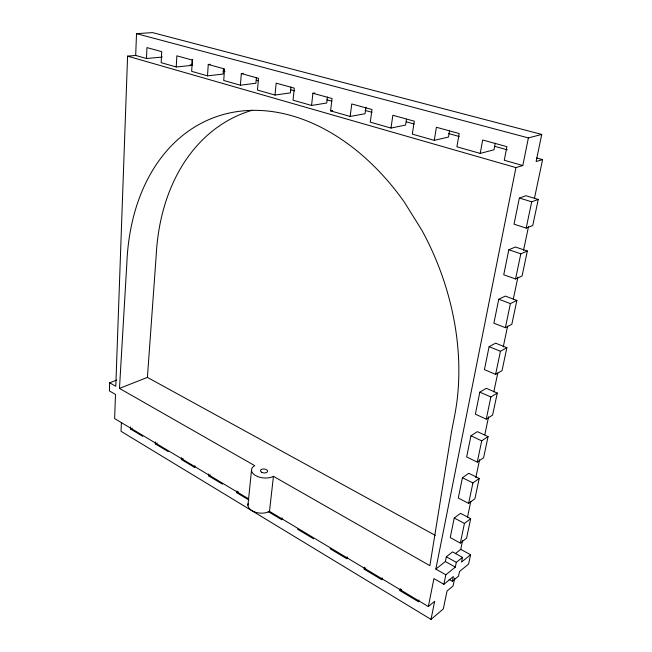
<?xml version="1.0" encoding="UTF-8"?>
<svg xmlns="http://www.w3.org/2000/svg" width="652" height="652" viewBox="0 0 652 652"><rect width="100%" height="100%" fill="white"/><g stroke="black" fill="none" stroke-linecap="round" stroke-linejoin="round"><path stroke-width="0.98" d="M116.79 380.067L109.683 382.805L109.414 390.939L115.494 394.452L114.63 418.568L248.567 498.821M162.307 57.05L146.472 58.509L135.681 55.436L127.58 56.145L115.787 386.294L109.683 382.805M119.479 388.396L126.822 263.71A219.17 156.187 68.4 0 1 229.17 113.065A219.17 156.187 68.4 0 1 404.501 202.364L421.771 230.099A219.17 156.187 68.4 0 1 454.705 415.3L451.534 431.64L429.888 565.683L273.441 476.327A12.592 6.911 6.1 0 1 255.657 475.577A12.592 6.911 6.1 0 1 254.761 465.667L119.479 388.396L147.409 377.394L435.3 535.382M121.394 422.488L121.044 431.314L431.013 619.4L443.311 608.927L447.036 591.005L453.058 585.985L454.705 578.177M135.681 55.436L136.529 33.676L152.511 32.6L541.747 134.426L536.115 161.549L542.586 159.61L534.42 198.485M142.764 436.343L130.433 428.943L130.522 426.962M146.472 58.509L146.945 47.588L161.712 51.655L161.166 62.682L176.227 66.969L191.99 65.355L192.356 59.356M147.409 377.394L156.195 255.462A212.332 155.755 68.4 0 1 252.348 110.221M168.216 451.616L155.355 443.898L155.469 441.893M176.227 66.969L176.847 55.819L192.356 60.09L191.664 71.361L207.491 75.86L223.155 74.059L223.571 68.452M194.899 465.724L194.769 467.541L181.346 459.497L181.476 457.688M207.491 75.86L208.265 64.466L210.229 64.263M222.495 484.175L208.477 475.773L208.632 473.939M208.265 64.466L224.581 68.957L223.717 80.473L240.376 85.208L241.33 73.57L243.277 73.342M256.415 77.482L255.91 83.22L240.376 85.208M248.885 500.019L236.823 492.773L237.002 490.915M241.33 73.57L258.51 78.297L257.467 90.074L275.014 95.062L276.163 83.154L294.288 88.142L293.041 100.188L311.558 105.461L326.717 103.008L327.418 97.018M247.931 505.324L251.493 470.402M290.979 86.993L290.385 92.853L275.014 95.062M311.558 105.461L312.911 93.269L314.81 92.991M431.013 619.4L434.68 601.283L428.348 606.556L269.488 511.355L273.441 476.327M282.023 517.859L281.794 519.758L268.168 511.584M365.943 107.124L365.063 113.733L350.157 116.439L330.588 110.873L332.055 98.542L312.911 93.269M350.157 116.439L351.746 103.961L371.999 109.536L370.279 122.16L390.996 128.053L405.593 125.062L406.465 119.259M390.996 128.053L392.846 115.274L414.305 121.182L412.317 134.116L434.273 140.359L448.494 137.05L449.497 131.117M347.166 556.841L346.864 558.797L330.01 548.691M382.17 577.794L381.827 579.775L364.126 569.155L364.452 567.191M434.273 140.359L436.416 127.262L459.195 133.538L456.897 146.798L480.214 153.424L493.996 149.773L495.243 143.179M418.926 600.011L418.568 601.82L399.969 590.663L400.336 588.666M480.214 153.424L482.676 140.001L506.906 146.667L504.265 160.27L522.798 165.543L528.389 137.914L541.747 134.426M428.348 606.556L433.93 578.577L443.873 584.331L453.327 576.572L452.349 581.266L449.065 579.383M435.829 569.082L445.365 561.527L446.335 556.784L452.569 551.877L462.496 557.37L456.302 562.358L455.308 567.118L445.829 574.787L435.829 569.082L515.936 167.597L522.798 165.543M454.224 518.006L450.247 537.582L460.336 543.075L466.555 538.21L470.687 518.674L460.516 513.336L454.224 518.006L464.444 523.426L470.687 518.674M462.431 477.704L458.291 498.055L468.633 503.385L474.901 498.764L479.204 478.462L468.772 473.287L462.431 477.704L472.904 482.953L479.204 478.462M470.964 435.781L466.653 456.946L477.264 462.105L483.588 457.753L488.055 436.628L477.362 431.64L470.964 435.781L481.714 440.842L488.055 436.628M479.848 392.137L475.365 414.175L486.253 419.138L492.619 415.071L497.272 393.083L486.294 388.299L479.848 392.137L490.883 396.986L497.272 393.083M489.106 346.66L484.428 369.635L495.61 374.37L502.024 370.629L506.881 347.712L495.601 343.156L489.106 346.66L500.443 351.281L506.881 347.712M498.756 299.235L493.882 323.196L505.373 327.695L511.828 324.305L516.889 300.401L505.3 296.106L498.756 299.235L510.41 303.604L516.889 300.401M508.837 249.74L503.743 274.761L515.561 278.983L522.065 275.983L527.346 251.036L515.422 247.01L508.837 249.74L520.818 253.824L527.346 251.036M519.359 198.037L514.037 224.174L526.197 228.102L532.741 225.527L538.259 199.455L525.993 195.739L519.359 198.037L531.698 201.802L538.259 199.455M443.873 584.331L445.829 574.787M460.336 543.075L464.444 523.426M468.633 503.385L472.904 482.953M477.264 462.105L481.714 440.842M486.253 419.138L490.883 396.986M495.61 374.37L500.443 351.281M505.373 327.695L510.41 303.604M515.561 278.983L520.818 253.824M526.197 228.102L531.698 201.802M455.414 553.581L460.752 549.351L462.635 540.378M467.451 517.452L470.801 501.502M475.821 477.582L479.587 459.644M484.819 434.721L488.584 416.783M493.817 391.86L497.794 372.92M503.238 347.003L507.631 326.073M513.287 299.162L517.892 277.23M523.54 250.319L528.56 226.391M462.496 557.37L461.494 562.106L470.589 554.746L460.752 549.351M470.589 554.746L468.584 564.07L459.505 571.511L458.519 576.181L452.349 581.266M399.969 590.663L401.534 589.432M364.126 569.155L365.731 567.998M236.823 492.773L238.502 491.852M208.477 475.773L210.286 474.835M181.346 459.497L183.163 458.609M155.355 443.898L157.181 443.058M130.433 428.943L132.266 428.152M330.588 110.873L332.593 110.53M136.529 33.676L528.389 137.914M223.008 71.027L224.973 71.565M256.342 80.261L258.298 80.807M290.645 89.772L294.574 90.864M326.921 99.829L331.819 101.19M365.153 110.424L372.015 112.331M406.326 121.842L414.167 124.01M448.478 133.521L459.261 136.512M494.55 146.292L507.297 149.83M536.702 157.98L542.586 159.61M190.115 64.825L191.99 65.355M127.58 56.145L515.936 167.597M446.335 556.784L456.302 562.358M445.365 561.527L455.308 567.118M297.491 529.179L313.555 538.821M269.488 511.355A12.38 7.188 6.1 0 1 254.63 511.934A12.38 7.188 6.1 0 1 248.225 503.466M261.672 472.26A3.57 1.956 6.1 0 0 267.516 471.624A3.57 1.956 6.1 0 0 262.919 469.016A3.57 1.956 6.1 0 0 261.672 472.26"/></g></svg>
